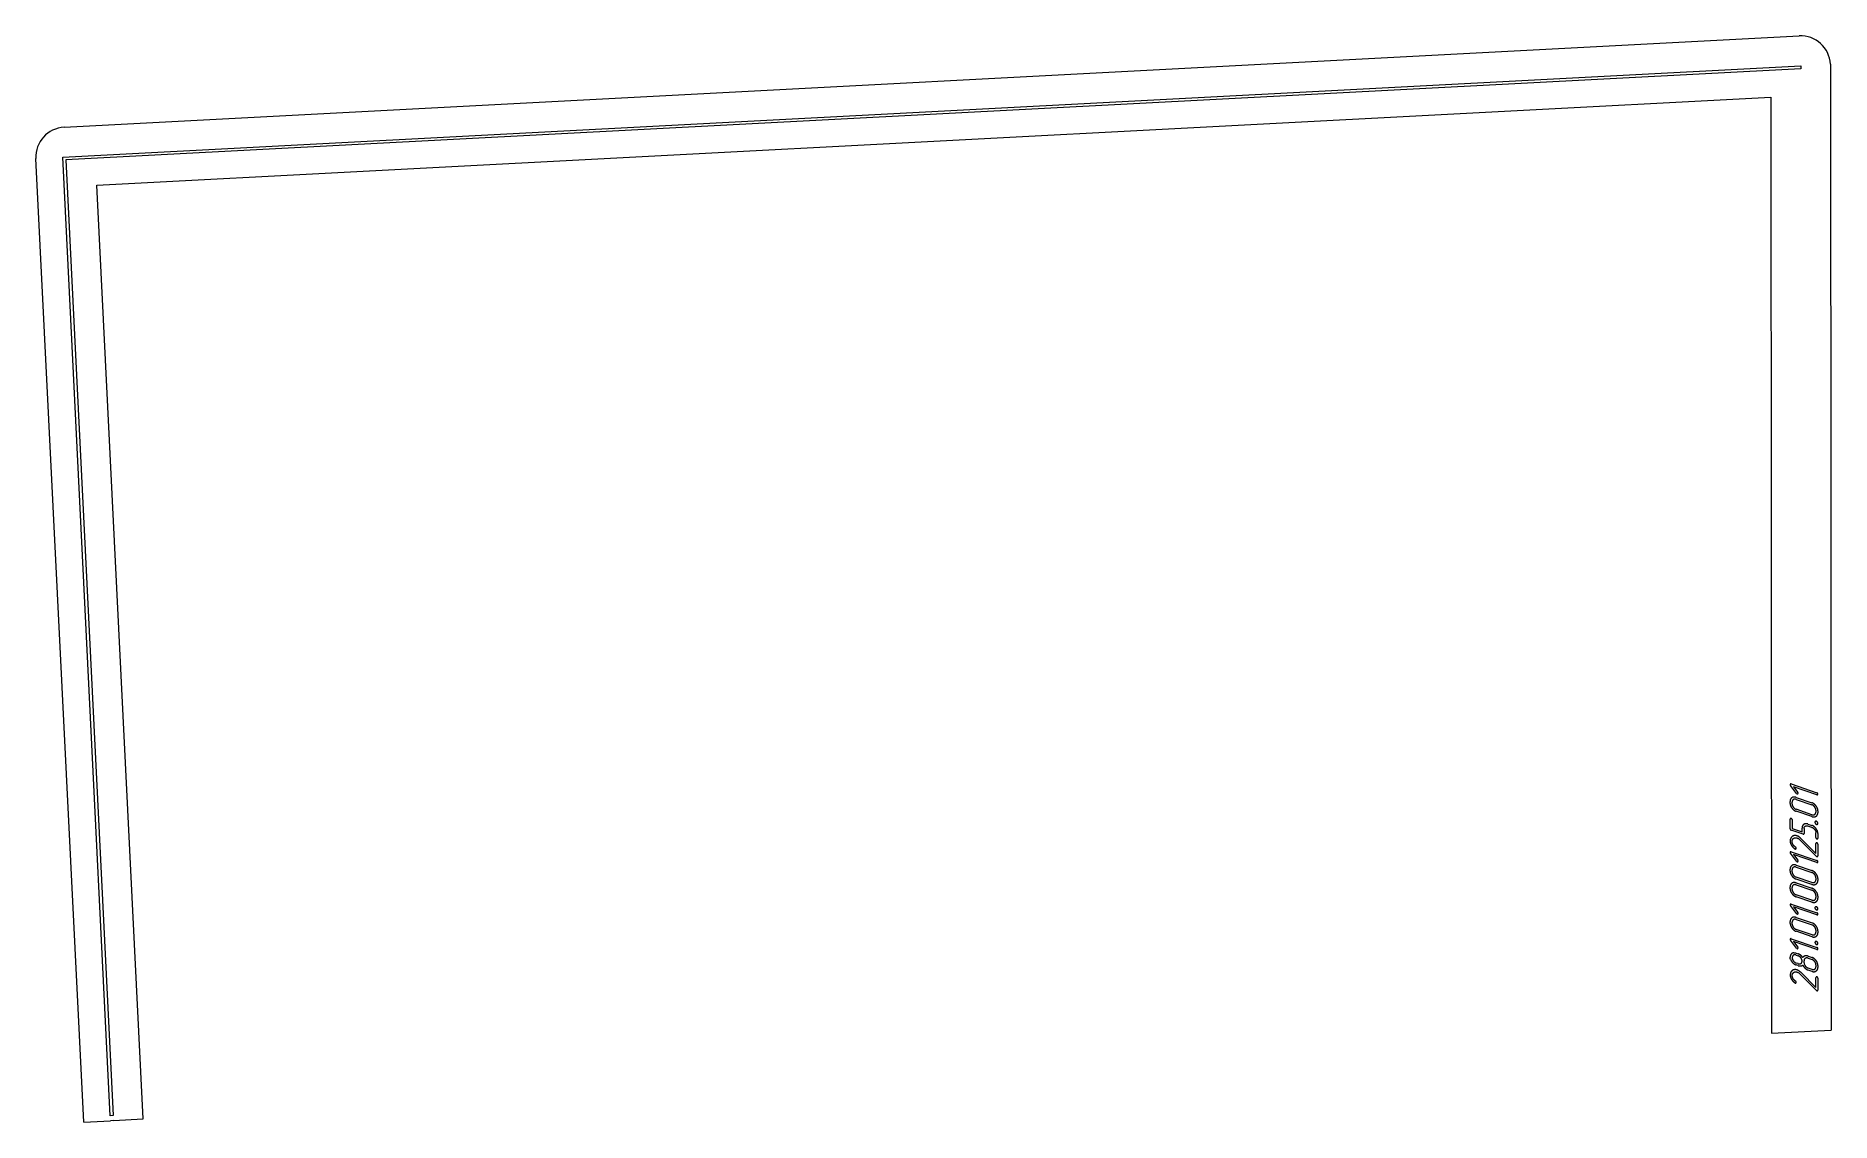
# Model space of a CAD drawing. Header units: millimetres. Extents: x -48 to 1758, y 0 to 1092.
import ezdxf

# ---------------------------------------------------------------- set-up
doc = ezdxf.new("R2010")
doc.units = ezdxf.units.MM
doc.linetypes.add('K5LT_BASIC', pattern=[0])
doc.layers.add('Engraving', color=7, linetype='Continuous')

msp = doc.modelspace()

# ---------------------------------------------------------------- linework, layer by layer
at = {"color": 143, "linetype": 'K5LT_BASIC', "lineweight": 15, "true_color": 0x33acca}
for p, q in [((-19.7, 1000.3), (1725.5, 1092.1)), ((1757.1, 1063.7), (1757.7, 92.4)), ((13.3, 942), (1697.1, 1030.5)), ((1697.1, 1030.5), (1697.8, 89.3)), ((0, 0), (-48.1, 968.9)), ((59.9, 3.2), (13.3, 942)), ((1697.8, 89.3), (1757.7, 92.4)), ((0, 0), (27, 1.4)), ((30, 1.6), (27, 1.4)), ((30, 1.6), (59.9, 3.2))]:
    msp.add_line(p, q, dxfattribs=at)
for centre, start, end in [((1727.1, 1062.2), 3.0099, 93.0099), ((-18.2, 970.4), 93.0099, 182.8429)]:
    msp.add_arc(centre, 30, start, end, dxfattribs=at)
at = {"layer": 'Engraving', "color": 143, "linetype": 'K5LT_BASIC', "lineweight": 15, "true_color": 0x33acca}
for p, q in [((-21.1, 970.2), (1727.1, 1062.2)), ((1727.3, 1059.2), (-18, 967.4)), ((1727.1, 1062.2), (1727.3, 1059.2)), ((26.7, 6.4), (-21.1, 970.2)), ((-18, 967.4), (29.7, 6.6)), ((1722.8, 330.5), (1716.8, 338.5)), ((1717.5, 340), (1743.4, 331.2)), ((1743.4, 329.2), (1719.9, 337.2)), ((1719.9, 337.2), (1724.2, 331.4)), ((1722.5, 326.5), (1738.4, 321.1)), ((1716.5, 320.5), (1716.5, 322.5)), ((1718.5, 319.8), (1718.5, 321.8)), ((1722.5, 324.5), (1738.4, 319.1)), ((1738.4, 309.1), (1722.5, 314.5)), ((1738.4, 307.1), (1722.5, 312.5)), ((1742.4, 313.7), (1742.4, 311.7)), ((1744.4, 313.1), (1744.4, 311.1)), ((1716.5, 294.8), (1716.5, 304.7)), ((1729.5, 289.4), (1717.5, 293.5)), ((1718.5, 304.1), (1718.5, 295.1)), ((1718.5, 295.1), (1728.5, 291.7)), ((1728.5, 291.7), (1728.5, 295.7)), ((1730.5, 295.1), (1730.5, 290.1)), ((1734.4, 299.7), (1738.4, 298.3)), ((1738.4, 296.3), (1734.4, 297.7)), ((1742.4, 286), (1742.4, 291)), ((1744.4, 290.3), (1744.4, 285.4)), ((1717.5, 271.8), (1743.4, 263)), ((1721.6, 274.6), (1721.2, 274.8)), ((1725.5, 284.5), (1724.8, 285)), ((1726.3, 283.8), (1725.5, 284.5)), ((1742.8, 267.3), (1726.3, 283.8)), ((1727.4, 285.1), (1742.4, 270.1)), ((1742.4, 270.1), (1742.4, 280.1)), ((1744.4, 279.5), (1744.4, 267.6)), ((1716.5, 252.4), (1716.5, 254.4)), ((1722.8, 262.4), (1716.8, 270.3)), ((1718.5, 251.7), (1718.5, 253.7)), ((1719.9, 269), (1724.2, 263.3)), ((1743.4, 261), (1719.9, 269)), ((1722.5, 258.3), (1738.4, 252.9)), ((1722.5, 256.3), (1738.4, 250.9)), ((1716.5, 234.6), (1716.5, 236.6)), ((1718.5, 233.9), (1718.5, 235.9)), ((1738.4, 241), (1722.5, 246.4)), ((1738.4, 239), (1722.5, 244.4)), ((1722.5, 240.5), (1738.4, 235.1)), ((1722.5, 238.5), (1738.4, 233.1)), ((1742.4, 245.6), (1742.4, 243.6)), ((1744.4, 244.9), (1744.4, 242.9)), ((1722.8, 209.8), (1716.9, 217.7)), ((1717.6, 219.2), (1743.4, 210.4)), ((1738.4, 223.2), (1722.5, 228.6)), ((1738.4, 221.2), (1722.5, 226.6)), ((1742.4, 227.8), (1742.4, 225.8)), ((1744.4, 227.1), (1744.4, 225.1)), ((1716.6, 199.8), (1716.6, 201.8)), ((1718.6, 199.1), (1718.6, 201.1)), ((1743.4, 208.4), (1719.9, 216.4)), ((1719.9, 216.4), (1724.2, 210.7)), ((1722.5, 205.7), (1738.5, 200.3)), ((1722.5, 203.7), (1738.5, 198.3)), ((1722.9, 174.9), (1716.9, 182.9)), ((1717.6, 184.4), (1743.4, 175.6)), ((1720, 181.6), (1724.2, 175.9)), ((1743.4, 173.6), (1720, 181.6)), ((1738.5, 188.4), (1722.5, 193.8)), ((1738.5, 186.4), (1722.5, 191.8)), ((1742.4, 193), (1742.4, 191)), ((1744.4, 192.3), (1744.4, 190.3)), ((1716.6, 165.3), (1716.6, 165.9)), ((1716.7, 164.6), (1716.6, 165.3)), ((1717, 163.5), (1716.7, 164.6)), ((1720.2, 170.3), (1721.3, 170.2)), ((1721.3, 170.2), (1721.9, 170.1)), ((1721.9, 170.1), (1722.5, 169.9)), ((1722.5, 169.9), (1724.6, 169.2)), ((1722.5, 167.9), (1724.6, 167.2)), ((1734.5, 166.8), (1738.5, 165.5)), ((1734.5, 164.8), (1738.5, 163.5)), ((1724.6, 159.3), (1722.5, 159.9)), ((1724.6, 157.3), (1722.5, 158)), ((1725.6, 149.6), (1724.9, 150.2)), ((1726.4, 149), (1725.6, 149.6)), ((1742.9, 132.4), (1726.4, 149)), ((1727.5, 150.3), (1742.5, 135.3)), ((1730.5, 160.2), (1730.5, 162.2)), ((1738.5, 153.5), (1734.5, 154.9)), ((1738.5, 151.5), (1734.5, 152.9)), ((1742.5, 158.2), (1742.5, 156.2)), ((1742.5, 135.3), (1742.5, 145.3)), ((1744.4, 157.5), (1744.5, 155.5)), ((1744.5, 144.6), (1744.5, 132.7)), ((1721.7, 139.8), (1721.3, 140)), ((29.7, 6.6), (26.7, 6.4))]:
    msp.add_line(p, q, dxfattribs=at)
for points in [[(1716.8, 339.9), (1716.5, 339.7), (1716.5, 339.3)], [(1716.5, 339.3), (1716.5, 338.9), (1716.8, 338.5)], [(1718.2, 326.1), (1716.5, 325), (1716.5, 322.5)], [(1717.5, 340), (1717, 340.1), (1716.8, 339.9)], [(1722.5, 326.5), (1720, 327.3), (1718.2, 326.1)], [(1722.8, 330.5), (1723.3, 330), (1723.4, 330)], [(1723.4, 330), (1723.9, 329.9), (1724.2, 330.1)], [(1724.5, 330.7), (1724.5, 331), (1724.2, 331.4)], [(1724.2, 330.1), (1724.5, 330.2), (1724.5, 330.7)], [(1744.1, 330.6), (1743.8, 331), (1743.4, 331.2)], [(1743.4, 329.2), (1743.9, 329), (1744.1, 329.2)], [(1744.3, 329.8), (1744.3, 330.3), (1744.1, 330.6)], [(1744.1, 329.2), (1744.3, 329.7), (1744.3, 329.8)], [(1716.5, 320.5), (1716.5, 318), (1718.3, 315.7)], [(1718.3, 315.7), (1720.1, 313.3), (1722.5, 312.5)], [(1719.7, 324.3), (1718.5, 323.5), (1718.5, 321.8)], [(1718.5, 319.8), (1718.5, 318.2), (1719.7, 316.6)], [(1722.5, 324.5), (1720.8, 325), (1719.7, 324.3)], [(1719.7, 316.6), (1720.8, 315.1), (1722.5, 314.5)], [(1742.6, 317.9), (1740.8, 320.2), (1738.4, 321.1)], [(1741.2, 316.9), (1740.1, 318.5), (1738.4, 319.1)], [(1738.4, 309.1), (1740, 308.6), (1741.2, 309.4)], [(1738.4, 307.1), (1740.9, 306.3), (1742.6, 307.5)], [(1742.4, 313.7), (1742.4, 315.3), (1741.2, 316.9)], [(1741.2, 309.4), (1742.4, 310.2), (1742.4, 311.7)], [(1744.4, 313.1), (1744.4, 315.5), (1742.6, 317.9)], [(1742.6, 307.5), (1744.4, 308.8), (1744.4, 311.1)], [(1716.8, 305.3), (1716.5, 305.1), (1716.5, 304.7)], [(1716.5, 294.8), (1716.5, 293.8), (1717.5, 293.5)], [(1717.5, 305.4), (1717.1, 305.5), (1716.8, 305.3)], [(1718.2, 304.9), (1717.9, 305.3), (1717.5, 305.4)], [(1718.5, 304.1), (1718.5, 304.5), (1718.2, 304.9)], [(1730.2, 299.3), (1728.5, 298.2), (1728.5, 295.7)], [(1729.5, 289.4), (1730.5, 289.1), (1730.5, 290.1)], [(1734.4, 299.7), (1732, 300.5), (1730.2, 299.3)], [(1730.5, 295.1), (1730.5, 296.7), (1731.6, 297.5)], [(1731.6, 297.5), (1732.8, 298.2), (1734.4, 297.7)], [(1742.6, 295.1), (1740.8, 297.5), (1738.4, 298.3)], [(1738.4, 296.3), (1740.1, 295.8), (1741.2, 294.2)], [(1741.2, 294.2), (1742.4, 292.7), (1742.4, 291)], [(1741.9, 302.3), (1741.4, 302), (1741.4, 301.4)], [(1741.4, 301.4), (1741.4, 300.7), (1742, 300.1)], [(1742.9, 302.4), (1742.3, 302.6), (1741.9, 302.3)], [(1742, 300.1), (1742.5, 299.5), (1742.9, 299.4)], [(1744.4, 290.3), (1744.4, 292.8), (1742.6, 295.1)], [(1743.9, 301.7), (1743.4, 302.2), (1742.9, 302.4)], [(1742.9, 299.4), (1743.5, 299.2), (1743.9, 299.5)], [(1744.4, 300.4), (1744.4, 301.1), (1743.9, 301.7)], [(1743.9, 299.5), (1744.4, 299.7), (1744.4, 300.4)], [(1718.5, 287.1), (1716.5, 285.5), (1716.5, 282.7)], [(1716.5, 282.7), (1716.5, 280.6), (1717.6, 278.7)], [(1716.8, 271.7), (1716.5, 271.5), (1716.5, 271.1)], [(1716.5, 271.1), (1716.5, 270.7), (1716.8, 270.3)], [(1717.5, 271.8), (1717.1, 271.9), (1716.8, 271.7)], [(1717.6, 278.7), (1718.8, 276.5), (1721.2, 274.8)], [(1723.3, 287.8), (1720.5, 288.8), (1718.5, 287.1)], [(1718.5, 282.1), (1718.5, 283.1), (1718.9, 283.9)], [(1719.3, 279.3), (1718.5, 280.7), (1718.5, 282.1)], [(1718.9, 283.9), (1719.3, 284.8), (1719.9, 285.3)], [(1721.9, 276.5), (1720.1, 277.8), (1719.3, 279.3)], [(1719.9, 285.3), (1721.3, 286.4), (1723.3, 285.7)], [(1721.6, 274.6), (1722, 274.5), (1722.3, 274.7)], [(1722.4, 276), (1722.2, 276.2), (1721.9, 276.5)], [(1722.3, 274.7), (1722.6, 274.9), (1722.6, 275.4)], [(1722.6, 275.4), (1722.5, 275.7), (1722.4, 276)], [(1725.3, 286.9), (1724.3, 287.5), (1723.3, 287.8)], [(1723.3, 285.7), (1724.1, 285.5), (1724.8, 285)], [(1727.4, 285.1), (1726.2, 286.2), (1725.3, 286.9)], [(1742.4, 286), (1742.4, 285.5), (1742.8, 285.1)], [(1742.7, 280.7), (1742.4, 280.5), (1742.4, 280.1)], [(1743.4, 280.8), (1743, 280.9), (1742.7, 280.7)], [(1742.8, 285.1), (1743.2, 284.8), (1743.4, 284.7)], [(1743.4, 284.7), (1743.8, 284.6), (1744.1, 284.7)], [(1744.1, 280.3), (1743.7, 280.7), (1743.4, 280.8)], [(1744.1, 284.7), (1744.4, 284.9), (1744.4, 285.4)], [(1744.4, 279.5), (1744.4, 280), (1744.1, 280.3)], [(1718.3, 258), (1716.5, 256.8), (1716.5, 254.4)], [(1722.5, 258.3), (1720, 259.2), (1718.3, 258)], [(1719.7, 256.1), (1718.5, 255.3), (1718.5, 253.7)], [(1722.5, 256.3), (1720.9, 256.9), (1719.7, 256.1)], [(1722.8, 262.4), (1723.3, 261.9), (1723.5, 261.8)], [(1723.5, 261.8), (1723.9, 261.7), (1724.2, 261.9)], [(1724.5, 262.5), (1724.5, 262.9), (1724.2, 263.3)], [(1724.2, 261.9), (1724.5, 262.1), (1724.5, 262.5)], [(1742.6, 249.7), (1740.9, 252.1), (1738.4, 252.9)], [(1742.8, 267.3), (1743, 267.1), (1743.3, 267)], [(1743.3, 267), (1743.7, 266.8), (1744.1, 267)], [(1744.2, 262.5), (1743.9, 262.9), (1743.4, 263)], [(1743.4, 261), (1743.9, 260.9), (1744.2, 261.1)], [(1744.1, 267), (1744.4, 267.2), (1744.4, 267.6)], [(1744.4, 261.7), (1744.4, 262.1), (1744.2, 262.5)], [(1744.2, 261.1), (1744.4, 261.5), (1744.4, 261.7)], [(1716.5, 252.4), (1716.5, 249.9), (1718.3, 247.5)], [(1718.3, 240.2), (1716.5, 239), (1716.5, 236.6)], [(1718.3, 247.5), (1720.1, 245.2), (1722.5, 244.4)], [(1722.5, 240.5), (1720, 241.4), (1718.3, 240.2)], [(1718.5, 251.7), (1718.5, 250), (1719.7, 248.5)], [(1719.7, 238.3), (1718.5, 237.5), (1718.5, 235.9)], [(1719.7, 248.5), (1720.9, 246.9), (1722.5, 246.4)], [(1722.5, 238.5), (1720.9, 239.1), (1719.7, 238.3)], [(1741.3, 248.8), (1740.1, 250.3), (1738.4, 250.9)], [(1738.4, 241), (1740, 240.4), (1741.2, 241.2)], [(1738.4, 239), (1740.9, 238.1), (1742.7, 239.4)], [(1742.6, 232), (1740.9, 234.3), (1738.4, 235.1)], [(1741.2, 241.2), (1742.4, 242), (1742.4, 243.6)], [(1742.4, 245.6), (1742.4, 247.2), (1741.3, 248.8)], [(1744.4, 244.9), (1744.4, 247.4), (1742.6, 249.7)], [(1742.7, 239.4), (1744.4, 240.6), (1744.4, 242.9)], [(1716.5, 234.6), (1716.5, 232.1), (1718.3, 229.7)], [(1716.8, 219.1), (1716.6, 218.9), (1716.6, 218.5)], [(1716.6, 218.5), (1716.6, 218.1), (1716.9, 217.7)], [(1717.6, 219.2), (1717.1, 219.3), (1716.8, 219.1)], [(1718.3, 229.7), (1720.1, 227.4), (1722.5, 226.6)], [(1718.5, 233.9), (1718.5, 232.3), (1719.7, 230.7)], [(1719.7, 230.7), (1720.9, 229.1), (1722.5, 228.6)], [(1741.3, 231), (1740.1, 232.6), (1738.4, 233.1)], [(1738.4, 223.2), (1740.1, 222.6), (1741.2, 223.4)], [(1738.4, 221.2), (1741, 220.3), (1742.7, 221.6)], [(1741.2, 223.4), (1742.4, 224.2), (1742.4, 225.8)], [(1742.4, 227.8), (1742.4, 229.4), (1741.3, 231)], [(1744.4, 227.1), (1744.4, 229.6), (1742.6, 232)], [(1742.7, 221.6), (1744.4, 222.8), (1744.4, 225.1)], [(1718.3, 205.4), (1716.6, 204.2), (1716.6, 201.8)], [(1716.6, 199.8), (1716.6, 197.3), (1718.4, 194.9)], [(1722.5, 205.7), (1720, 206.6), (1718.3, 205.4)], [(1719.7, 203.5), (1718.6, 202.7), (1718.6, 201.1)], [(1718.6, 199.1), (1718.6, 197.4), (1719.7, 195.9)], [(1722.5, 203.7), (1720.9, 204.3), (1719.7, 203.5)], [(1722.8, 209.8), (1723.3, 209.3), (1723.5, 209.2)], [(1723.5, 209.2), (1723.9, 209.1), (1724.2, 209.3)], [(1724.5, 209.9), (1724.5, 210.3), (1724.2, 210.7)], [(1724.2, 209.3), (1724.5, 209.5), (1724.5, 209.9)], [(1742.7, 197.1), (1740.9, 199.5), (1738.5, 200.3)], [(1741.9, 216.3), (1741.4, 216), (1741.4, 215.5)], [(1741.4, 215.5), (1741.4, 214.8), (1742, 214.2)], [(1742.9, 216.5), (1742.4, 216.7), (1741.9, 216.3)], [(1742, 214.2), (1742.6, 213.6), (1742.9, 213.5)], [(1743.9, 215.7), (1743.5, 216.3), (1742.9, 216.5)], [(1742.9, 213.5), (1743.5, 213.3), (1744, 213.5)], [(1744.2, 209.9), (1743.9, 210.3), (1743.4, 210.4)], [(1743.4, 208.4), (1743.9, 208.3), (1744.2, 208.5)], [(1744.4, 214.5), (1744.4, 215.2), (1743.9, 215.7)], [(1744, 213.5), (1744.4, 213.8), (1744.4, 214.5)], [(1744.4, 209.1), (1744.4, 209.5), (1744.2, 209.9)], [(1744.2, 208.5), (1744.4, 208.9), (1744.4, 209.1)], [(1716.9, 184.3), (1716.6, 184.1), (1716.6, 183.7)], [(1716.6, 183.7), (1716.6, 183.3), (1716.9, 182.9)], [(1717.6, 184.4), (1717.1, 184.5), (1716.9, 184.3)], [(1718.4, 194.9), (1720.2, 192.6), (1722.5, 191.8)], [(1719.7, 195.9), (1720.9, 194.3), (1722.5, 193.8)], [(1741.3, 196.2), (1740.2, 197.7), (1738.5, 198.3)], [(1738.5, 188.4), (1740.1, 187.8), (1741.3, 188.6)], [(1738.5, 186.4), (1741, 185.5), (1742.7, 186.8)], [(1742.4, 193), (1742.4, 194.6), (1741.3, 196.2)], [(1741.3, 188.6), (1742.4, 189.4), (1742.4, 191)], [(1741.9, 181.5), (1741.5, 181.2), (1741.5, 180.7)], [(1741.5, 180.7), (1741.5, 179.9), (1742, 179.4)], [(1742.9, 181.7), (1742.4, 181.8), (1741.9, 181.5)], [(1744.4, 192.3), (1744.4, 194.8), (1742.7, 197.1)], [(1742.7, 186.8), (1744.4, 188), (1744.4, 190.3)], [(1744, 180.9), (1743.5, 181.5), (1742.9, 181.7)], [(1744.4, 179.7), (1744.4, 180.4), (1744, 180.9)], [(1718.3, 169.6), (1716.6, 168.4), (1716.6, 165.9)], [(1717, 163.5), (1717.4, 162.3), (1718.3, 161.1)], [(1720.2, 170.3), (1719.2, 170.2), (1718.3, 169.6)], [(1719.7, 167.7), (1718.6, 166.9), (1718.6, 165.3)], [(1718.6, 165.3), (1718.6, 163.6), (1719.7, 162.1)], [(1722.5, 167.9), (1720.9, 168.5), (1719.7, 167.7)], [(1722.9, 174.9), (1723.4, 174.5), (1723.5, 174.4)], [(1723.5, 174.4), (1723.9, 174.3), (1724.2, 174.5)], [(1724.5, 175.1), (1724.5, 175.5), (1724.2, 175.9)], [(1724.2, 174.5), (1724.5, 174.7), (1724.5, 175.1)], [(1727.1, 167.8), (1726, 168.7), (1724.6, 169.2)], [(1727.4, 165.1), (1726.3, 166.6), (1724.6, 167.2)], [(1729.2, 165.4), (1728.3, 166.9), (1727.1, 167.8)], [(1728.5, 161.9), (1728.5, 163.5), (1727.4, 165.1)], [(1731.3, 167), (1729.9, 166.6), (1729.2, 165.4)], [(1731.7, 164.6), (1730.5, 163.9), (1730.5, 162.2)], [(1734.5, 166.8), (1732.8, 167.4), (1731.3, 167)], [(1734.5, 164.8), (1732.9, 165.4), (1731.7, 164.6)], [(1742.7, 162.3), (1741, 164.6), (1738.5, 165.5)], [(1741.3, 161.4), (1740.1, 162.9), (1738.5, 163.5)], [(1742, 179.4), (1742.6, 178.8), (1742.9, 178.7)], [(1742.9, 178.7), (1743.5, 178.5), (1744, 178.7)], [(1744.2, 175.1), (1743.9, 175.4), (1743.4, 175.6)], [(1743.4, 173.6), (1744, 173.4), (1744.2, 173.7)], [(1744, 178.7), (1744.4, 179), (1744.4, 179.7)], [(1744.4, 174.3), (1744.4, 174.7), (1744.2, 175.1)], [(1744.2, 173.7), (1744.4, 174.1), (1744.4, 174.3)], [(1718.5, 152.3), (1716.6, 150.7), (1716.6, 147.8)], [(1716.6, 147.8), (1716.6, 145.8), (1717.7, 143.8)], [(1718.3, 161.1), (1720.2, 158.7), (1722.5, 158)], [(1723.4, 153), (1720.6, 153.9), (1718.5, 152.3)], [(1718.6, 147.3), (1718.6, 148.3), (1719, 149.1)], [(1719.4, 144.4), (1718.6, 145.9), (1718.6, 147.3)], [(1719, 149.1), (1719.4, 149.9), (1720, 150.4)], [(1719.7, 162.1), (1720.9, 160.5), (1722.5, 159.9)], [(1720, 150.4), (1721.4, 151.6), (1723.4, 150.9)], [(1725.3, 152), (1724.4, 152.6), (1723.4, 153)], [(1723.4, 150.9), (1724.2, 150.7), (1724.9, 150.2)], [(1724.6, 159.3), (1726.2, 158.7), (1727.4, 159.5)], [(1724.6, 157.3), (1726, 156.8), (1727.2, 157)], [(1727.5, 150.3), (1726.3, 151.4), (1725.3, 152)], [(1727.2, 157), (1728.4, 157.2), (1729.2, 157.9)], [(1727.4, 159.5), (1728.5, 160.2), (1728.5, 161.9)], [(1729.2, 157.9), (1730.2, 156), (1731.6, 154.7)], [(1730.5, 160.2), (1730.5, 158.6), (1731.7, 157)], [(1731.6, 154.7), (1733, 153.4), (1734.5, 152.9)], [(1731.7, 157), (1732.9, 155.5), (1734.5, 154.9)], [(1738.5, 153.5), (1740.1, 153), (1741.3, 153.8)], [(1738.5, 151.5), (1741, 150.7), (1742.7, 152)], [(1742.5, 158.2), (1742.5, 159.8), (1741.3, 161.4)], [(1741.3, 153.8), (1742.5, 154.6), (1742.5, 156.2)], [(1742.8, 145.9), (1742.5, 145.7), (1742.5, 145.3)], [(1744.4, 157.5), (1744.4, 160), (1742.7, 162.3)], [(1742.7, 152), (1744.5, 153.2), (1744.5, 155.5)], [(1743.5, 146), (1743.1, 146.1), (1742.8, 145.9)], [(1744.1, 145.5), (1743.8, 145.9), (1743.5, 146)], [(1744.5, 144.6), (1744.5, 145.1), (1744.1, 145.5)], [(1717.7, 143.8), (1718.9, 141.7), (1721.3, 140)], [(1722, 141.6), (1720.1, 143), (1719.4, 144.4)], [(1721.7, 139.8), (1722.1, 139.7), (1722.4, 139.9)], [(1722.5, 141.1), (1722.3, 141.4), (1722, 141.6)], [(1722.4, 139.9), (1722.7, 140.1), (1722.7, 140.5)], [(1722.7, 140.5), (1722.6, 140.9), (1722.5, 141.1)], [(1742.9, 132.4), (1743.1, 132.2), (1743.4, 132.1)], [(1743.4, 132.1), (1743.8, 132), (1744.1, 132.2)], [(1744.1, 132.2), (1744.5, 132.4), (1744.5, 132.7)]]:
    msp.add_open_spline(points, degree=2, dxfattribs=at)

doc.saveas('drawing.dxf')
